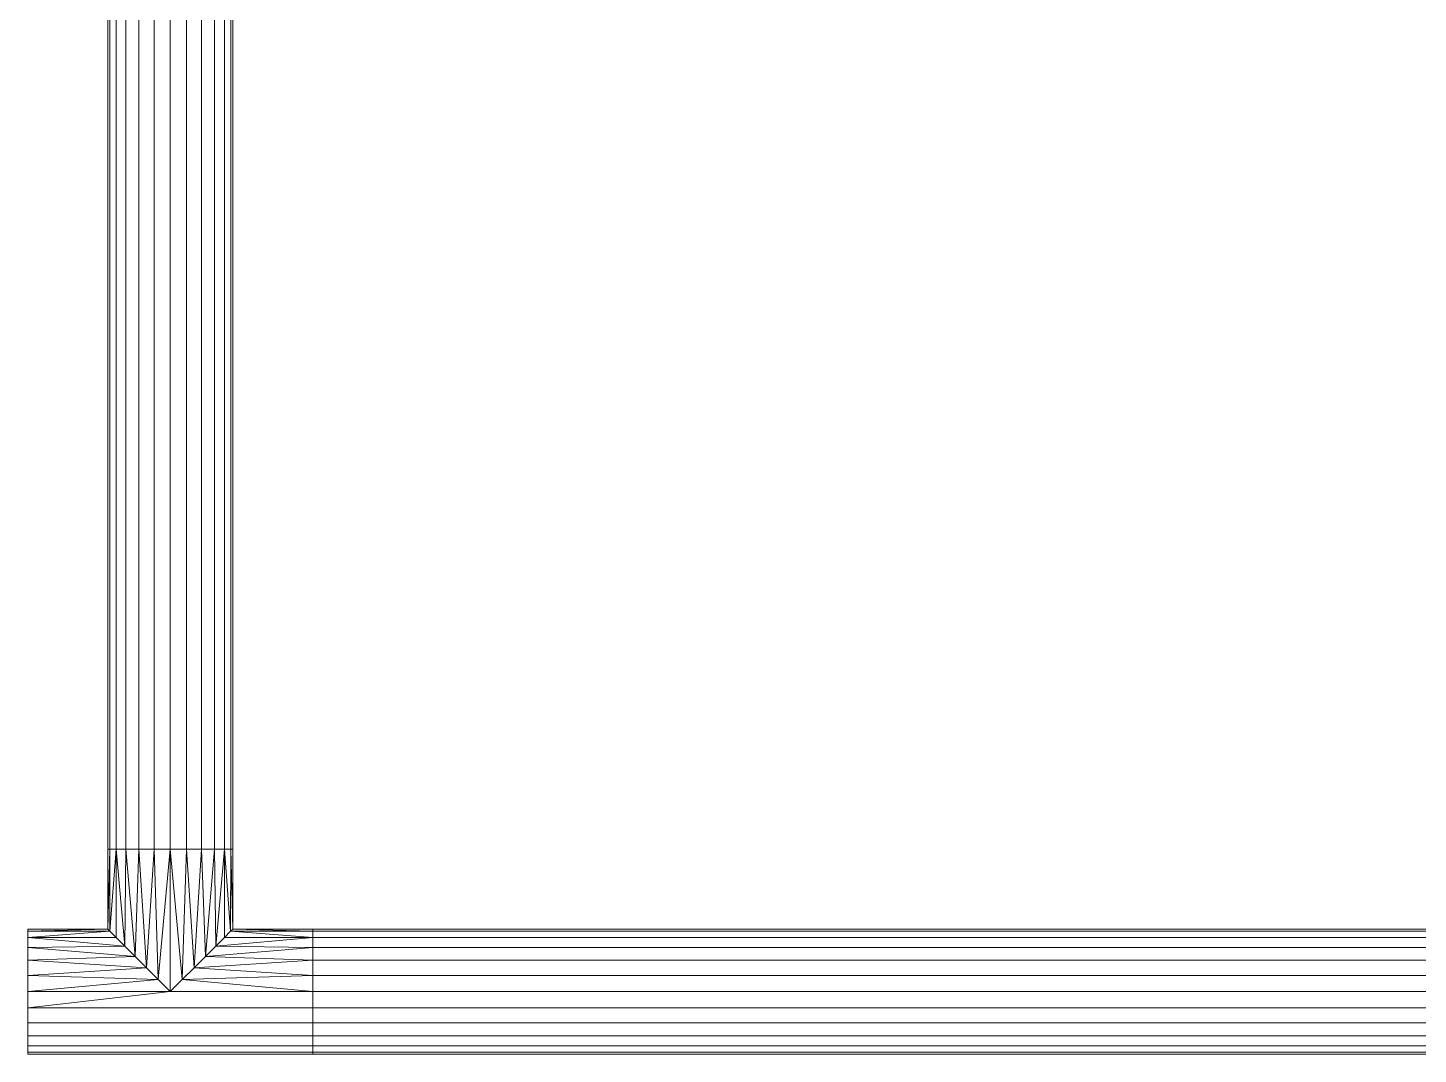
# Model space of a CAD drawing. Header units: inches. Extents: x -3325 to -59, y 5 to 733.
# Drawn here: x -917.12 to -902.52, y 205.71 to 216.49 of the extents above; entities that cross this region are included whole.
import ezdxf

# ---------------------------------------------------------------- set-up
doc = ezdxf.new("R2010")
doc.units = ezdxf.units.IN
doc.header["$MEASUREMENT"] = 0
doc.layers.add('P-PIPE', color=10, linetype='Continuous', lineweight=9)

# ---------------------------------------------------------------- blocks, each defined once
blk = doc.blocks.new('Tee - Welded - Generic - Standard-1086689-06 - Fifth Level')
at = {"layer": 'P-PIPE'}
mesh = blk.add_polyface(dxfattribs=at)
corners = [(-1.496, -0.657), (-1.496, -0.635, 0.17), (-1.496, -0.569, 0.329), (-1.496, -0.465, 0.465), (-1.496, -0.329, 0.569), (-1.496, -0.17, 0.635), (-1.496, 0, 0.657), (-1.496, 0.17, 0.635), (-1.496, 0.329, 0.569), (-1.496, 0.465, 0.465), (-1.496, 0.569, 0.329), (-1.496, 0.635, 0.17), (-1.496, 0.657), (-1.496, 0.635, -0.17), (-1.496, 0.569, -0.329), (-1.496, 0.465, -0.465), (-1.496, 0.329, -0.569), (-1.496, 0.17, -0.635), (-1.496, 0, -0.657), (-1.496, -0.17, -0.635), (-1.496, -0.329, -0.569), (-1.496, -0.465, -0.465), (-1.496, -0.569, -0.329), (-1.496, -0.635, -0.17)]
mesh.append_faces([[corners[k] for k in face] for face in [(20, 17, 18, 19)]], dxfattribs={"vtx0": -1})
mesh.append_faces([[corners[k] for k in face] for face in [(23, 17, 20), (11, 23, 8, 10)]], dxfattribs={"vtx0": -1, "vtx1": -1, "vtx2": -1})
mesh.append_faces([[corners[k] for k in face] for face in [(17, 23, 11, 14)]], dxfattribs={"vtx0": -1, "vtx1": -1, "vtx2": -1, "vtx3": -1})
mesh.append_faces([[corners[k] for k in face] for face in [(16, 17, 14, 15), (9, 10, 8)]], dxfattribs={"vtx1": -1})
mesh.append_faces([[corners[k] for k in face] for face in [(7, 8, 3, 6)]], dxfattribs={"vtx1": -1, "vtx2": -1})
mesh.append_faces([[corners[k] for k in face] for face in [(23, 0, 3, 8)]], dxfattribs={"vtx1": -1, "vtx2": -1, "vtx3": -1})
mesh.append_faces([[corners[k] for k in face] for face in [(12, 13, 14, 11)]], dxfattribs={"vtx2": -1})
mesh.append_faces([[corners[k] for k in face] for face in [(20, 21, 22, 23), (0, 1, 2, 3), (3, 4, 5, 6)]], dxfattribs={"vtx3": -1})
mesh = blk.add_polyface(dxfattribs=at)
corners = [(-1.496, 0.657), (-1.496, 0.635, 0.17), (-1.496, 0.569, 0.329), (-1.496, 0.465, 0.465), (-1.496, 0.329, 0.569), (-1.496, 0.17, 0.635), (-1.496, 0, 0.657), (-1.496, -0.17, 0.635), (-1.496, -0.329, 0.569), (-1.496, -0.465, 0.465), (-1.496, -0.569, 0.329), (-1.496, -0.635, 0.17), (-1.496, -0.657), (-0.657, -0.657), (-0.634, -0.634, 0.175), (-0.569, -0.569, 0.329), (-0.477, -0.477, 0.452), (-0.369, -0.369, 0.545), (-0.25, -0.25, 0.608), (-0.126, -0.126, 0.645), (0, 0, 0.657), (0.126, -0.126, 0.645), (0.25, -0.25, 0.608), (0.369, -0.369, 0.545), (0.477, -0.477, 0.452), (0.569, -0.569, 0.329), (0.634, -0.634, 0.175), (0.657, -0.657), (1.496, -0.657), (1.496, -0.635, 0.17), (1.496, -0.569, 0.329), (1.496, -0.465, 0.465), (1.496, -0.329, 0.569), (1.496, -0.17, 0.635), (1.496, 0, 0.657), (1.496, 0.17, 0.635), (1.496, 0.329, 0.569), (1.496, 0.465, 0.465), (1.496, 0.569, 0.329), (1.496, 0.635, 0.17), (1.496, 0.657)]
mesh.append_faces([[corners[k] for k in face] for face in [(13, 11, 12)]], dxfattribs={"vtx0": -1})
mesh.append_faces([[corners[k] for k in face] for face in [(27, 29, 26), (25, 30, 24), (11, 14, 10), (9, 17, 8), (16, 10, 15), (23, 32, 22), (21, 34, 20), (22, 33, 21), (33, 22, 32), (19, 7, 18), (7, 19, 6)]], dxfattribs={"vtx0": -1, "vtx1": -1})
mesh.append_faces([[corners[k] for k in face] for face in [(30, 25, 26), (24, 30, 31), (8, 17, 18), (21, 33, 34), (18, 7, 8), (20, 5, 6)]], dxfattribs={"vtx0": -1, "vtx2": -1})
mesh.append_faces([[corners[k] for k in face] for face in [(20, 34, 35, 5)]], dxfattribs={"vtx0": -1, "vtx2": -1, "vtx3": -1})
mesh.append_faces([[corners[k] for k in face] for face in [(28, 29, 27)]], dxfattribs={"vtx1": -1})
mesh.append_faces([[corners[k] for k in face] for face in [(29, 30, 26), (31, 32, 23), (23, 24, 31), (13, 14, 11), (14, 15, 10), (16, 17, 9), (9, 10, 16), (19, 20, 6)]], dxfattribs={"vtx1": -1, "vtx2": -1})
mesh.append_faces([[corners[k] for k in face] for face in [(38, 39, 1, 2), (36, 37, 3, 4), (37, 38, 2, 3), (35, 36, 4, 5)]], dxfattribs={"vtx1": -1, "vtx3": -1})
mesh.append_faces([[corners[k] for k in face] for face in [(39, 40, 0, 1)]], dxfattribs={"vtx3": -1})
mesh = blk.add_polyface(dxfattribs=at)
corners = [(-1.496, -0.657), (-1.496, -0.635, -0.17), (-1.496, -0.569, -0.329), (-1.496, -0.465, -0.465), (-1.496, -0.329, -0.569), (-1.496, -0.17, -0.635), (-1.496, 0, -0.657), (-1.496, 0.17, -0.635), (-1.496, 0.329, -0.569), (-1.496, 0.465, -0.465), (-1.496, 0.569, -0.329), (-1.496, 0.635, -0.17), (-1.496, 0.657), (1.496, 0.657), (1.496, 0.635, -0.17), (1.496, 0.569, -0.329), (1.496, 0.465, -0.465), (1.496, 0.329, -0.569), (1.496, 0.17, -0.635), (1.496, 0, -0.657), (1.496, -0.17, -0.635), (1.496, -0.329, -0.569), (1.496, -0.465, -0.465), (1.496, -0.569, -0.329), (1.496, -0.635, -0.17), (1.496, -0.657), (0.657, -0.657), (0.634, -0.634, -0.175), (0.569, -0.569, -0.329), (0.477, -0.477, -0.452), (0.369, -0.369, -0.545), (0.25, -0.25, -0.608), (0.126, -0.126, -0.645), (0, 0, -0.657), (-0.126, -0.126, -0.645), (-0.25, -0.25, -0.608), (-0.369, -0.369, -0.545), (-0.477, -0.477, -0.452), (-0.569, -0.569, -0.329), (-0.634, -0.634, -0.175), (-0.657, -0.657)]
mesh.append_faces([[corners[k] for k in face] for face in [(1, 40, 0)]], dxfattribs={"vtx0": -1})
mesh.append_faces([[corners[k] for k in face] for face in [(33, 19, 32), (6, 34, 5), (32, 20, 31), (24, 27, 23), (27, 24, 26), (36, 4, 35), (3, 37, 2), (38, 2, 37), (21, 31, 20)]], dxfattribs={"vtx0": -1, "vtx1": -1})
mesh.append_faces([[corners[k] for k in face] for face in [(35, 4, 5), (6, 33, 34), (23, 28, 29), (29, 22, 23), (21, 30, 31), (23, 27, 28), (36, 3, 4), (3, 36, 37), (39, 1, 2)]], dxfattribs={"vtx0": -1, "vtx2": -1})
mesh.append_faces([[corners[k] for k in face] for face in [(13, 14, 11, 12)]], dxfattribs={"vtx1": -1})
mesh.append_faces([[corners[k] for k in face] for face in [(19, 20, 32), (34, 35, 5), (6, 7, 33), (21, 22, 30), (29, 30, 22), (39, 40, 1), (38, 39, 2)]], dxfattribs={"vtx1": -1, "vtx2": -1})
mesh.append_faces([[corners[k] for k in face] for face in [(18, 19, 33, 7)]], dxfattribs={"vtx1": -1, "vtx2": -1, "vtx3": -1})
mesh.append_faces([[corners[k] for k in face] for face in [(15, 16, 9, 10), (14, 15, 10, 11), (16, 17, 8, 9), (17, 18, 7, 8)]], dxfattribs={"vtx1": -1, "vtx3": -1})
mesh.append_faces([[corners[k] for k in face] for face in [(24, 25, 26)]], dxfattribs={"vtx2": -1})
mesh = blk.add_polyface(dxfattribs=at)
corners = [(1.496, -0.657), (1.496, -0.635, -0.17), (1.496, -0.569, -0.329), (1.496, -0.465, -0.465), (1.496, -0.329, -0.569), (1.496, -0.17, -0.635), (1.496, 0, -0.657), (1.496, 0.17, -0.635), (1.496, 0.329, -0.569), (1.496, 0.465, -0.465), (1.496, 0.569, -0.329), (1.496, 0.635, -0.17), (1.496, 0.657), (1.496, 0.635, 0.17), (1.496, 0.569, 0.329), (1.496, 0.465, 0.465), (1.496, 0.329, 0.569), (1.496, 0.17, 0.635), (1.496, 0, 0.657), (1.496, -0.17, 0.635), (1.496, -0.329, 0.569), (1.496, -0.465, 0.465), (1.496, -0.569, 0.329), (1.496, -0.635, 0.17)]
mesh.append_faces([[corners[k] for k in face] for face in [(7, 5, 6), (10, 8, 9), (4, 2, 3), (16, 14, 15), (23, 21, 22)]], dxfattribs={"vtx0": -1})
mesh.append_faces([[corners[k] for k in face] for face in [(1, 5, 0)]], dxfattribs={"vtx0": -1, "vtx1": -1})
mesh.append_faces([[corners[k] for k in face] for face in [(5, 10, 11, 0), (23, 12, 13, 21)]], dxfattribs={"vtx0": -1, "vtx2": -1, "vtx3": -1})
mesh.append_faces([[corners[k] for k in face] for face in [(21, 16, 17, 18)]], dxfattribs={"vtx0": -1, "vtx3": -1})
mesh.append_faces([[corners[k] for k in face] for face in [(7, 8, 10, 5), (13, 14, 16, 21)]], dxfattribs={"vtx1": -1, "vtx2": -1, "vtx3": -1})
mesh.append_faces([[corners[k] for k in face] for face in [(4, 5, 1, 2), (23, 0, 11, 12)]], dxfattribs={"vtx1": -1, "vtx3": -1})
mesh.append_faces([[corners[k] for k in face] for face in [(19, 20, 21, 18)]], dxfattribs={"vtx2": -1})
mesh = blk.add_polyface(dxfattribs=at)
corners = [(-0.657, -1.496), (-0.635, -1.496, 0.17), (-0.569, -1.496, 0.329), (-0.465, -1.496, 0.465), (-0.329, -1.496, 0.569), (-0.17, -1.496, 0.635), (0, -1.496, 0.657), (0.17, -1.496, 0.635), (0.329, -1.496, 0.569), (0.465, -1.496, 0.465), (0.569, -1.496, 0.329), (0.635, -1.496, 0.17), (0.657, -1.496), (0.657, -0.657), (0.634, -0.634, 0.175), (0.569, -0.569, 0.329), (0.477, -0.477, 0.452), (0.369, -0.369, 0.545), (0.25, -0.25, 0.608), (0.126, -0.126, 0.645), (0, 0, 0.657), (-0.126, -0.126, 0.645), (-0.25, -0.25, 0.608), (-0.369, -0.369, 0.545), (-0.477, -0.477, 0.452), (-0.569, -0.569, 0.329), (-0.634, -0.634, 0.175), (-0.657, -0.657)]
mesh.append_faces([[corners[k] for k in face] for face in [(13, 11, 12)]], dxfattribs={"vtx0": -1})
mesh.append_faces([[corners[k] for k in face] for face in [(22, 5, 21), (24, 3, 23), (8, 18, 7), (17, 9, 16)]], dxfattribs={"vtx0": -1, "vtx1": -1})
mesh.append_faces([[corners[k] for k in face] for face in [(24, 2, 3), (26, 1, 2), (22, 4, 5), (6, 20, 21), (21, 5, 6), (19, 6, 7), (16, 9, 10), (17, 8, 9), (6, 19, 20)]], dxfattribs={"vtx0": -1, "vtx2": -1})
mesh.append_faces([[corners[k] for k in face] for face in [(26, 27, 1), (3, 4, 23), (25, 26, 2), (24, 25, 2), (22, 23, 4), (10, 11, 14), (18, 19, 7), (17, 18, 8), (13, 14, 11), (15, 16, 10), (14, 15, 10)]], dxfattribs={"vtx1": -1, "vtx2": -1})
mesh.append_faces([[corners[k] for k in face] for face in [(27, 0, 1)]], dxfattribs={"vtx2": -1})
mesh = blk.add_polyface(dxfattribs=at)
corners = [(0.657, -1.496), (0.635, -1.496, -0.17), (0.569, -1.496, -0.329), (0.465, -1.496, -0.465), (0.329, -1.496, -0.569), (0.17, -1.496, -0.635), (0, -1.496, -0.657), (-0.17, -1.496, -0.635), (-0.329, -1.496, -0.569), (-0.465, -1.496, -0.465), (-0.569, -1.496, -0.329), (-0.635, -1.496, -0.17), (-0.657, -1.496), (-0.657, -0.657), (-0.634, -0.634, -0.175), (-0.569, -0.569, -0.329), (-0.477, -0.477, -0.452), (-0.369, -0.369, -0.545), (-0.25, -0.25, -0.608), (-0.126, -0.126, -0.645), (0, 0, -0.657), (0.126, -0.126, -0.645), (0.25, -0.25, -0.608), (0.369, -0.369, -0.545), (0.477, -0.477, -0.452), (0.569, -0.569, -0.329), (0.634, -0.634, -0.175), (0.657, -0.657)]
mesh.append_faces([[corners[k] for k in face] for face in [(13, 11, 12)]], dxfattribs={"vtx0": -1})
mesh.append_faces([[corners[k] for k in face] for face in [(22, 5, 21), (24, 3, 23), (8, 18, 7), (17, 9, 16)]], dxfattribs={"vtx0": -1, "vtx1": -1})
mesh.append_faces([[corners[k] for k in face] for face in [(24, 2, 3), (26, 1, 2), (22, 4, 5), (6, 20, 21), (21, 5, 6), (19, 6, 7), (16, 9, 10), (17, 8, 9), (6, 19, 20)]], dxfattribs={"vtx0": -1, "vtx2": -1})
mesh.append_faces([[corners[k] for k in face] for face in [(0, 1, 27)]], dxfattribs={"vtx1": -1})
mesh.append_faces([[corners[k] for k in face] for face in [(26, 27, 1), (3, 4, 23), (25, 26, 2), (24, 25, 2), (22, 23, 4), (10, 11, 14), (18, 19, 7), (17, 18, 8), (13, 14, 11), (15, 16, 10), (14, 15, 10)]], dxfattribs={"vtx1": -1, "vtx2": -1})
mesh = blk.add_polyface(dxfattribs=at)
corners = [(-0.657, -1.496), (-0.635, -1.496, -0.17), (-0.569, -1.496, -0.329), (-0.465, -1.496, -0.465), (-0.329, -1.496, -0.569), (-0.17, -1.496, -0.635), (0, -1.496, -0.657), (0.17, -1.496, -0.635), (0.329, -1.496, -0.569), (0.465, -1.496, -0.465), (0.569, -1.496, -0.329), (0.635, -1.496, -0.17), (0.657, -1.496), (0.635, -1.496, 0.17), (0.569, -1.496, 0.329), (0.465, -1.496, 0.465), (0.329, -1.496, 0.569), (0.17, -1.496, 0.635), (0, -1.496, 0.657), (-0.17, -1.496, 0.635), (-0.329, -1.496, 0.569), (-0.465, -1.496, 0.465), (-0.569, -1.496, 0.329), (-0.635, -1.496, 0.17)]
mesh.append_faces([[corners[k] for k in face] for face in [(16, 14, 15), (13, 11, 12)]], dxfattribs={"vtx0": -1})
mesh.append_faces([[corners[k] for k in face] for face in [(0, 3, 11, 13)]], dxfattribs={"vtx0": -1, "vtx1": -1, "vtx2": -1, "vtx3": -1})
mesh.append_faces([[corners[k] for k in face] for face in [(16, 0, 13, 14), (21, 0, 16, 17)]], dxfattribs={"vtx0": -1, "vtx1": -1, "vtx3": -1})
mesh.append_faces([[corners[k] for k in face] for face in [(5, 8, 9, 11)]], dxfattribs={"vtx0": -1, "vtx2": -1, "vtx3": -1})
mesh.append_faces([[corners[k] for k in face] for face in [(17, 18, 21)]], dxfattribs={"vtx1": -1, "vtx2": -1})
mesh.append_faces([[corners[k] for k in face] for face in [(6, 7, 8, 5), (9, 10, 11), (22, 23, 0, 21), (19, 20, 21, 18)]], dxfattribs={"vtx2": -1})
mesh.append_faces([[corners[k] for k in face] for face in [(3, 4, 5, 11)]], dxfattribs={"vtx2": -1, "vtx3": -1})
mesh.append_faces([[corners[k] for k in face] for face in [(0, 1, 2, 3)]], dxfattribs={"vtx3": -1})

msp = doc.modelspace()

# ---------------------------------------------------------------- linework, layer by layer
at = {"layer": 'P-PIPE', "color": 1}
for p, q in [((-915.625, 224.035, 1084), (-915.625, 207.861, 1084)), ((-915.625, 224.035, 1084), (-915.625, 207.861, 1084)), ((-915.625, 207.861, 1084), (-915.625, 206.365, 1084)), ((-917.121, 206.365, 1084), (-914.129, 206.365, 1084)), ((-861.962, 206.365, 1084), (-914.129, 206.365, 1084)), ((-861.962, 206.365, 1084), (-914.129, 206.365, 1084))]:
    msp.add_line(p, q, dxfattribs=at)

# ---------------------------------------------------------------- block references
at = {"layer": 'P-PIPE', "color": 1, "extrusion": (0, 0, -1), "rotation": 180}
msp.add_blockref('Tee - Welded - Generic - Standard-1086689-06 - Fifth Level', (915.625, 206.365, -1084), dxfattribs=at)

# ---------------------------------------------------------------- meshes
at = {"layer": 'P-PIPE', "color": 1}
mesh = msp.add_polyface(dxfattribs=at)
corners = [(-915.625, 224.035, 1084.657), (-915.795, 224.035, 1084.635), (-915.954, 224.035, 1084.569), (-916.09, 224.035, 1084.465), (-916.194, 224.035, 1084.329), (-916.26, 224.035, 1084.17), (-916.282, 224.035, 1084), (-916.282, 207.861, 1084), (-916.26, 207.861, 1084.17), (-916.194, 207.861, 1084.329), (-916.09, 207.861, 1084.465), (-915.954, 207.861, 1084.569), (-915.795, 207.861, 1084.635), (-915.625, 207.861, 1084.657)]
mesh.append_faces([[corners[k] for k in face] for face in [(8, 9, 4, 5), (3, 4, 9, 10), (11, 12, 1, 2), (2, 3, 10, 11)]], dxfattribs={"vtx1": -1, "vtx3": -1, "color": 1})
mesh.append_faces([[corners[k] for k in face] for face in [(6, 7, 8, 5)]], dxfattribs={"vtx2": -1, "color": 1})
mesh.append_faces([[corners[k] for k in face] for face in [(12, 13, 0, 1)]], dxfattribs={"vtx3": -1, "color": 1})
mesh = msp.add_polyface(dxfattribs=at)
corners = [(-916.282, 224.035, 1084), (-916.26, 224.035, 1083.83), (-916.194, 224.035, 1083.671), (-916.09, 224.035, 1083.535), (-915.954, 224.035, 1083.431), (-915.795, 224.035, 1083.365), (-915.625, 224.035, 1083.342), (-915.625, 207.861, 1083.342), (-915.795, 207.861, 1083.365), (-915.954, 207.861, 1083.431), (-916.09, 207.861, 1083.535), (-916.194, 207.861, 1083.671), (-916.26, 207.861, 1083.83), (-916.282, 207.861, 1084)]
mesh.append_faces([[corners[k] for k in face] for face in [(7, 8, 5, 6)]], dxfattribs={"vtx1": -1, "color": 1})
mesh.append_faces([[corners[k] for k in face] for face in [(8, 9, 4, 5), (3, 4, 9, 10), (11, 12, 1, 2), (2, 3, 10, 11)]], dxfattribs={"vtx1": -1, "vtx3": -1, "color": 1})
mesh.append_faces([[corners[k] for k in face] for face in [(12, 13, 0, 1)]], dxfattribs={"vtx3": -1, "color": 1})
mesh = msp.add_polyface(dxfattribs=at)
corners = [(-914.967, 224.035, 1084), (-914.99, 224.035, 1084.17), (-915.056, 224.035, 1084.329), (-915.16, 224.035, 1084.465), (-915.296, 224.035, 1084.569), (-915.455, 224.035, 1084.635), (-915.625, 224.035, 1084.657), (-915.625, 207.861, 1084.657), (-915.455, 207.861, 1084.635), (-915.296, 207.861, 1084.569), (-915.16, 207.861, 1084.465), (-915.056, 207.861, 1084.329), (-914.99, 207.861, 1084.17), (-914.967, 207.861, 1084)]
mesh.append_faces([[corners[k] for k in face] for face in [(7, 8, 5, 6)]], dxfattribs={"vtx1": -1, "color": 1})
mesh.append_faces([[corners[k] for k in face] for face in [(8, 9, 4, 5), (3, 4, 9, 10), (11, 12, 1, 2), (2, 3, 10, 11)]], dxfattribs={"vtx1": -1, "vtx3": -1, "color": 1})
mesh.append_faces([[corners[k] for k in face] for face in [(12, 13, 0, 1)]], dxfattribs={"vtx3": -1, "color": 1})
mesh = msp.add_polyface(dxfattribs=at)
corners = [(-915.625, 224.035, 1083.342), (-915.455, 224.035, 1083.365), (-915.296, 224.035, 1083.431), (-915.16, 224.035, 1083.535), (-915.056, 224.035, 1083.671), (-914.99, 224.035, 1083.83), (-914.967, 224.035, 1084), (-914.967, 207.861, 1084), (-914.99, 207.861, 1083.83), (-915.056, 207.861, 1083.671), (-915.16, 207.861, 1083.535), (-915.296, 207.861, 1083.431), (-915.455, 207.861, 1083.365), (-915.625, 207.861, 1083.342)]
mesh.append_faces([[corners[k] for k in face] for face in [(7, 8, 5, 6)]], dxfattribs={"vtx1": -1, "color": 1})
mesh.append_faces([[corners[k] for k in face] for face in [(8, 9, 4, 5), (3, 4, 9, 10), (11, 12, 1, 2), (2, 3, 10, 11)]], dxfattribs={"vtx1": -1, "vtx3": -1, "color": 1})
mesh.append_faces([[corners[k] for k in face] for face in [(12, 13, 0, 1)]], dxfattribs={"vtx3": -1, "color": 1})
mesh = msp.add_polyface(dxfattribs=at)
corners = [(-916.282, 207.861, 1084), (-916.26, 207.861, 1083.83), (-916.194, 207.861, 1083.671), (-916.09, 207.861, 1083.535), (-915.954, 207.861, 1083.431), (-915.795, 207.861, 1083.365), (-915.625, 207.861, 1083.342), (-915.455, 207.861, 1083.365), (-915.296, 207.861, 1083.431), (-915.16, 207.861, 1083.535), (-915.056, 207.861, 1083.671), (-914.99, 207.861, 1083.83), (-914.967, 207.861, 1084), (-914.99, 207.861, 1084.17), (-915.056, 207.861, 1084.329), (-915.16, 207.861, 1084.465), (-915.296, 207.861, 1084.569), (-915.455, 207.861, 1084.635), (-915.625, 207.861, 1084.657), (-915.795, 207.861, 1084.635), (-915.954, 207.861, 1084.569), (-916.09, 207.861, 1084.465), (-916.194, 207.861, 1084.329), (-916.26, 207.861, 1084.17)]
mesh.append_faces([[corners[k] for k in face] for face in [(16, 14, 15)]], dxfattribs={"vtx0": -1, "color": 1})
mesh.append_faces([[corners[k] for k in face] for face in [(2, 8, 14)]], dxfattribs={"vtx0": -1, "vtx1": -1, "vtx2": -1, "color": 1})
mesh.append_faces([[corners[k] for k in face] for face in [(8, 4, 5)]], dxfattribs={"vtx0": -1, "vtx2": -1, "color": 1})
mesh.append_faces([[corners[k] for k in face] for face in [(19, 20, 17, 18), (13, 14, 11, 12)]], dxfattribs={"vtx1": -1, "color": 1})
mesh.append_faces([[corners[k] for k in face] for face in [(10, 11, 14)]], dxfattribs={"vtx1": -1, "vtx2": -1, "color": 1})
mesh.append_faces([[corners[k] for k in face] for face in [(22, 23, 2, 14), (16, 17, 20, 14)]], dxfattribs={"vtx1": -1, "vtx2": -1, "vtx3": -1, "color": 1})
mesh.append_faces([[corners[k] for k in face] for face in [(20, 21, 22, 14), (2, 3, 4, 8), (8, 9, 10, 14)]], dxfattribs={"vtx2": -1, "vtx3": -1, "color": 1})
mesh.append_faces([[corners[k] for k in face] for face in [(23, 0, 1, 2), (5, 6, 7, 8)]], dxfattribs={"vtx3": -1, "color": 1})
mesh = msp.add_polyface(dxfattribs=at)
corners = [(-914.129, 207.022, 1084), (-914.129, 207, 1083.83), (-914.129, 206.934, 1083.671), (-914.129, 206.83, 1083.535), (-914.129, 206.694, 1083.431), (-914.129, 206.535, 1083.365), (-914.129, 206.365, 1083.342), (-914.129, 206.195, 1083.365), (-914.129, 206.036, 1083.431), (-914.129, 205.9, 1083.535), (-914.129, 205.796, 1083.671), (-914.129, 205.73, 1083.83), (-914.129, 205.707, 1084), (-914.129, 205.73, 1084.17), (-914.129, 205.796, 1084.329), (-914.129, 205.9, 1084.465), (-914.129, 206.036, 1084.569), (-914.129, 206.195, 1084.635), (-914.129, 206.365, 1084.657), (-914.129, 206.535, 1084.635), (-914.129, 206.694, 1084.569), (-914.129, 206.83, 1084.465), (-914.129, 206.934, 1084.329), (-914.129, 207, 1084.17)]
mesh.append_faces([[corners[k] for k in face] for face in [(7, 4, 5, 6), (0, 22, 23), (11, 9, 10), (14, 11, 12, 13)]], dxfattribs={"vtx0": -1, "color": 1})
mesh.append_faces([[corners[k] for k in face] for face in [(9, 21, 3, 8)]], dxfattribs={"vtx0": -1, "vtx1": -1, "vtx2": -1, "color": 1})
mesh.append_faces([[corners[k] for k in face] for face in [(14, 21, 9, 11)]], dxfattribs={"vtx0": -1, "vtx1": -1, "vtx2": -1, "vtx3": -1, "color": 1})
mesh.append_faces([[corners[k] for k in face] for face in [(22, 2, 3, 21), (8, 3, 4, 7)]], dxfattribs={"vtx0": -1, "vtx2": -1, "color": 1})
mesh.append_faces([[corners[k] for k in face] for face in [(20, 21, 16, 19)]], dxfattribs={"vtx1": -1, "vtx2": -1, "color": 1})
mesh.append_faces([[corners[k] for k in face] for face in [(17, 18, 19, 16)]], dxfattribs={"vtx2": -1, "color": 1})
mesh.append_faces([[corners[k] for k in face] for face in [(0, 1, 2, 22), (14, 15, 16, 21)]], dxfattribs={"vtx2": -1, "vtx3": -1, "color": 1})
mesh = msp.add_polyface(dxfattribs=at)
corners = [(-861.962, 206.365, 1084.657), (-861.962, 206.535, 1084.635), (-861.962, 206.694, 1084.569), (-861.962, 206.83, 1084.465), (-861.962, 206.934, 1084.329), (-861.962, 207, 1084.17), (-861.962, 207.022, 1084), (-914.129, 207.022, 1084), (-914.129, 207, 1084.17), (-914.129, 206.934, 1084.329), (-914.129, 206.83, 1084.465), (-914.129, 206.694, 1084.569), (-914.129, 206.535, 1084.635), (-914.129, 206.365, 1084.657)]
mesh.append_faces([[corners[k] for k in face] for face in [(8, 9, 4, 5), (3, 4, 9, 10), (11, 12, 1, 2), (2, 3, 10, 11)]], dxfattribs={"vtx1": -1, "vtx3": -1, "color": 1})
mesh.append_faces([[corners[k] for k in face] for face in [(6, 7, 8, 5)]], dxfattribs={"vtx2": -1, "color": 1})
mesh.append_faces([[corners[k] for k in face] for face in [(12, 13, 0, 1)]], dxfattribs={"vtx3": -1, "color": 1})
mesh = msp.add_polyface(dxfattribs=at)
corners = [(-861.962, 207.022, 1084), (-861.962, 207, 1083.83), (-861.962, 206.934, 1083.671), (-861.962, 206.83, 1083.535), (-861.962, 206.694, 1083.431), (-861.962, 206.535, 1083.365), (-861.962, 206.365, 1083.342), (-914.129, 206.365, 1083.342), (-914.129, 206.535, 1083.365), (-914.129, 206.694, 1083.431), (-914.129, 206.83, 1083.535), (-914.129, 206.934, 1083.671), (-914.129, 207, 1083.83), (-914.129, 207.022, 1084)]
mesh.append_faces([[corners[k] for k in face] for face in [(7, 8, 5, 6)]], dxfattribs={"vtx1": -1, "color": 1})
mesh.append_faces([[corners[k] for k in face] for face in [(8, 9, 4, 5), (3, 4, 9, 10), (11, 12, 1, 2), (2, 3, 10, 11)]], dxfattribs={"vtx1": -1, "vtx3": -1, "color": 1})
mesh.append_faces([[corners[k] for k in face] for face in [(12, 13, 0, 1)]], dxfattribs={"vtx3": -1, "color": 1})
mesh = msp.add_polyface(dxfattribs=at)
corners = [(-861.962, 205.707, 1084), (-861.962, 205.73, 1084.17), (-861.962, 205.796, 1084.329), (-861.962, 205.9, 1084.465), (-861.962, 206.036, 1084.569), (-861.962, 206.195, 1084.635), (-861.962, 206.365, 1084.657), (-914.129, 206.365, 1084.657), (-914.129, 206.195, 1084.635), (-914.129, 206.036, 1084.569), (-914.129, 205.9, 1084.465), (-914.129, 205.796, 1084.329), (-914.129, 205.73, 1084.17), (-914.129, 205.707, 1084)]
mesh.append_faces([[corners[k] for k in face] for face in [(7, 8, 5, 6)]], dxfattribs={"vtx1": -1, "color": 1})
mesh.append_faces([[corners[k] for k in face] for face in [(8, 9, 4, 5), (3, 4, 9, 10), (11, 12, 1, 2), (2, 3, 10, 11)]], dxfattribs={"vtx1": -1, "vtx3": -1, "color": 1})
mesh.append_faces([[corners[k] for k in face] for face in [(12, 13, 0, 1)]], dxfattribs={"vtx3": -1, "color": 1})
mesh = msp.add_polyface(dxfattribs=at)
corners = [(-861.962, 206.365, 1083.342), (-861.962, 206.195, 1083.365), (-861.962, 206.036, 1083.431), (-861.962, 205.9, 1083.535), (-861.962, 205.796, 1083.671), (-861.962, 205.73, 1083.83), (-861.962, 205.707, 1084), (-914.129, 205.707, 1084), (-914.129, 205.73, 1083.83), (-914.129, 205.796, 1083.671), (-914.129, 205.9, 1083.535), (-914.129, 206.036, 1083.431), (-914.129, 206.195, 1083.365), (-914.129, 206.365, 1083.342)]
mesh.append_faces([[corners[k] for k in face] for face in [(7, 8, 5, 6)]], dxfattribs={"vtx1": -1, "color": 1})
mesh.append_faces([[corners[k] for k in face] for face in [(8, 9, 4, 5), (3, 4, 9, 10), (11, 12, 1, 2), (2, 3, 10, 11)]], dxfattribs={"vtx1": -1, "vtx3": -1, "color": 1})
mesh.append_faces([[corners[k] for k in face] for face in [(12, 13, 0, 1)]], dxfattribs={"vtx3": -1, "color": 1})

doc.saveas('drawing.dxf')
